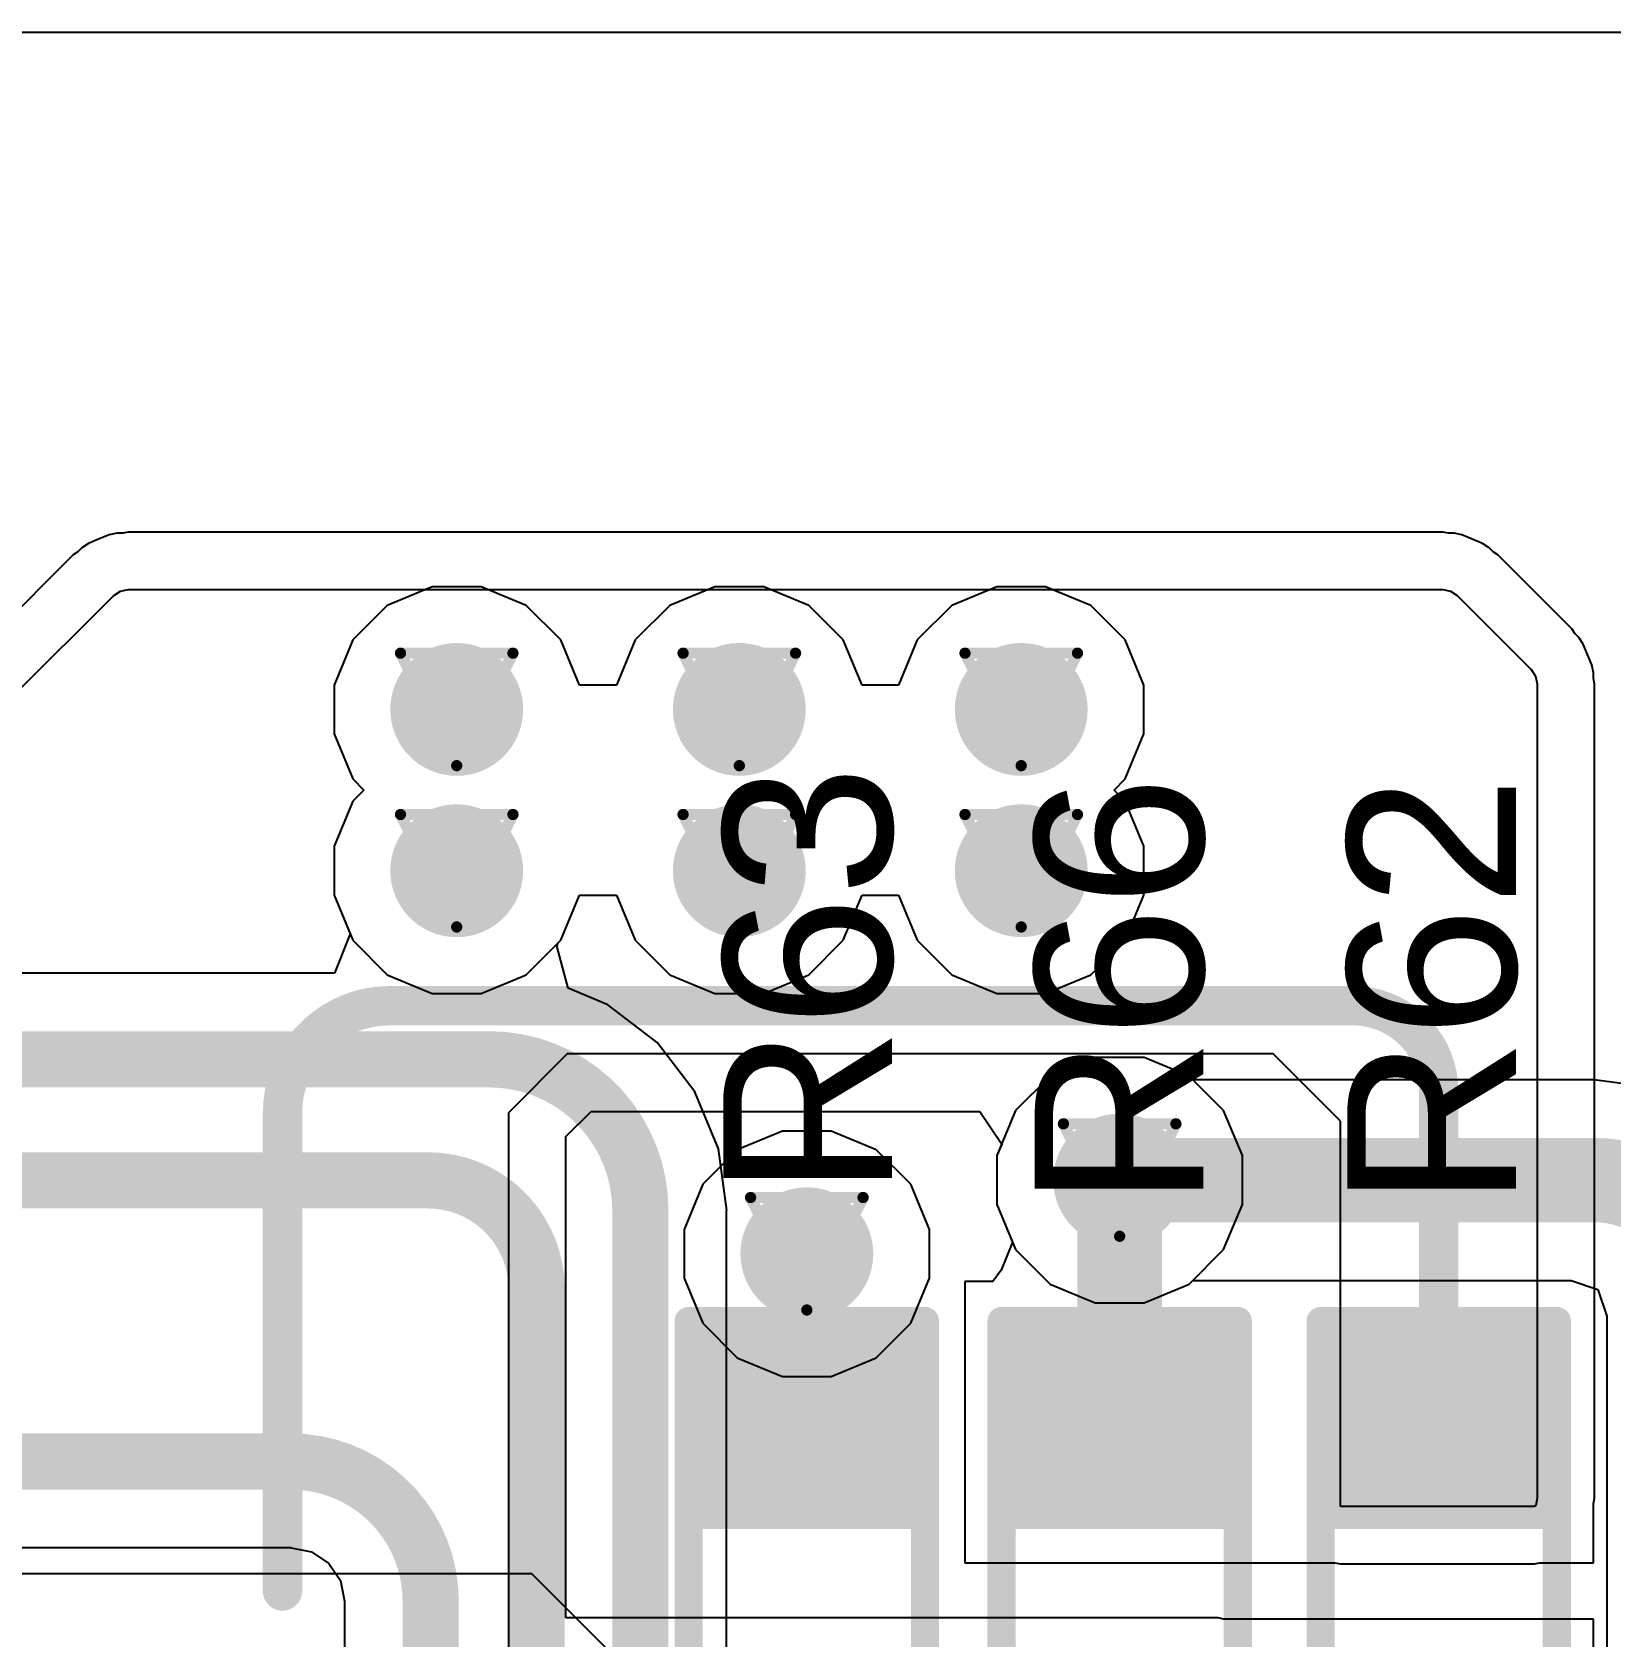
# Model space of a CAD drawing. Header units: inches. Extents: x 0 to 5359, y 0 to 5098.
# Drawn here: x 56.54 to 63.67, y 112.36 to 119.61 of the extents above; entities that cross this region are included whole.
import ezdxf

# ---------------------------------------------------------------- set-up
doc = ezdxf.new("R2010")
doc.units = ezdxf.units.IN
for name, color, linetype in [('Bottom Layer', 5, 'Continuous'), ('Drill Drawing', 1, 'Continuous'), ('Layer 1', 16, 'Continuous'), ('Layer 2', 76, 'Continuous'), ('Top Layer', 1, 'Continuous'), ('Top Overlay', 2, 'Continuous'), ('Top Paste', 8, 'Continuous'), ('Top Solder', 216, 'Continuous'), ('Via Holes', 16, 'Continuous')]:
    doc.layers.add(name, color=color, linetype=linetype)
doc.styles.add('Arial', font='', dxfattribs={"height": 0.2})
doc.styles.get('Arial').set_extended_font_data('Arial')

# ---------------------------------------------------------------- blocks, each defined once
blk = doc.blocks.new('R___0603_133')
at = {"layer": 'Top Layer'}
for points in [[(-0.381, 0.4445), (-0.381, -0.4445), (-1.143, -0.4445), (-1.143, 0.4445)], [(1.143, 0.4445), (1.143, -0.4445), (0.381, -0.4445), (0.381, 0.4445)]]:
    blk.add_hatch(color=1, dxfattribs=at).paths.add_polyline_path(points)
at = {"layer": 'Top Paste'}
for points in [[(-0.381, 0.4445), (-0.381, -0.4445), (-1.143, -0.4445), (-1.143, 0.4445)], [(1.143, 0.4445), (1.143, -0.4445), (0.381, -0.4445), (0.381, 0.4445)]]:
    blk.add_hatch(color=8, dxfattribs=at).paths.add_polyline_path(points)
at = {"layer": 'Top Solder'}
for points in [[(-0.2794, 0.5461), (-0.2794, -0.5461), (-1.2446, -0.5461), (-1.2446, 0.5461)], [(1.2446, 0.5461), (1.2446, -0.5461), (0.2794, -0.5461), (0.2794, 0.5461)]]:
    blk.add_hatch(color=216, dxfattribs=at).paths.add_polyline_path(points)
at = {"layer": 'Top Overlay'}
for points in [[(-1.2192, -0.5334, 0.127, 0.127, 0), (-1.2192, 0.5334, 0.127, 0.127, 0)], [(1.2192, 0.5334, 0.127, 0.127, 0), (-1.2192, 0.5334, 0.127, 0.127, 0)], [(1.2192, -0.5334, 0.127, 0.127, 0), (1.2192, 0.5334, 0.127, 0.127, 0)], [(1.2192, -0.5334, 0.127, 0.127, 0), (-1.2192, -0.5334, 0.127, 0.127, 0)]]:
    blk.add_lwpolyline(points, format="xyseb", dxfattribs=at)
for points in [[(-1.25095, 0.5334, 0.0635, 0.0635, 1), (-1.18745, 0.5334, 0.0635, 0.0635, 1)], [(-1.25095, 0.5334, 0.0635, 0.0635, 1), (-1.18745, 0.5334, 0.0635, 0.0635, 1)], [(1.18745, 0.5334, 0.0635, 0.0635, 1), (1.25095, 0.5334, 0.0635, 0.0635, 1)], [(1.18745, 0.5334, 0.0635, 0.0635, 1), (1.25095, 0.5334, 0.0635, 0.0635, 1)], [(-1.25095, -0.5334, 0.0635, 0.0635, 1), (-1.18745, -0.5334, 0.0635, 0.0635, 1)], [(-1.25095, -0.5334, 0.0635, 0.0635, 1), (-1.18745, -0.5334, 0.0635, 0.0635, 1)], [(1.18745, -0.5334, 0.0635, 0.0635, 1), (1.25095, -0.5334, 0.0635, 0.0635, 1)], [(1.18745, -0.5334, 0.0635, 0.0635, 1), (1.25095, -0.5334, 0.0635, 0.0635, 1)]]:
    blk.add_lwpolyline(points, format="xyseb", close=True, dxfattribs=at)
blk = doc.blocks.new('R___0603_136')
at = {"layer": 'Top Layer'}
for points in [[(-0.381, 0.4445), (-0.381, -0.4445), (-1.143, -0.4445), (-1.143, 0.4445)], [(1.143, 0.4445), (1.143, -0.4445), (0.381, -0.4445), (0.381, 0.4445)]]:
    blk.add_hatch(color=1, dxfattribs=at).paths.add_polyline_path(points)
at = {"layer": 'Top Paste'}
for points in [[(-0.381, 0.4445), (-0.381, -0.4445), (-1.143, -0.4445), (-1.143, 0.4445)], [(1.143, 0.4445), (1.143, -0.4445), (0.381, -0.4445), (0.381, 0.4445)]]:
    blk.add_hatch(color=8, dxfattribs=at).paths.add_polyline_path(points)
at = {"layer": 'Top Solder'}
for points in [[(-0.2794, 0.5461), (-0.2794, -0.5461), (-1.2446, -0.5461), (-1.2446, 0.5461)], [(1.2446, 0.5461), (1.2446, -0.5461), (0.2794, -0.5461), (0.2794, 0.5461)]]:
    blk.add_hatch(color=216, dxfattribs=at).paths.add_polyline_path(points)
at = {"layer": 'Top Overlay'}
for points in [[(-1.2192, -0.5334, 0.127, 0.127, 0), (-1.2192, 0.5334, 0.127, 0.127, 0)], [(1.2192, 0.5334, 0.127, 0.127, 0), (-1.2192, 0.5334, 0.127, 0.127, 0)], [(1.2192, -0.5334, 0.127, 0.127, 0), (1.2192, 0.5334, 0.127, 0.127, 0)], [(1.2192, -0.5334, 0.127, 0.127, 0), (-1.2192, -0.5334, 0.127, 0.127, 0)]]:
    blk.add_lwpolyline(points, format="xyseb", dxfattribs=at)
for points in [[(-1.25095, 0.5334, 0.0635, 0.0635, 1), (-1.18745, 0.5334, 0.0635, 0.0635, 1)], [(-1.25095, 0.5334, 0.0635, 0.0635, 1), (-1.18745, 0.5334, 0.0635, 0.0635, 1)], [(1.18745, 0.5334, 0.0635, 0.0635, 1), (1.25095, 0.5334, 0.0635, 0.0635, 1)], [(1.18745, 0.5334, 0.0635, 0.0635, 1), (1.25095, 0.5334, 0.0635, 0.0635, 1)], [(-1.25095, -0.5334, 0.0635, 0.0635, 1), (-1.18745, -0.5334, 0.0635, 0.0635, 1)], [(-1.25095, -0.5334, 0.0635, 0.0635, 1), (-1.18745, -0.5334, 0.0635, 0.0635, 1)], [(1.18745, -0.5334, 0.0635, 0.0635, 1), (1.25095, -0.5334, 0.0635, 0.0635, 1)], [(1.18745, -0.5334, 0.0635, 0.0635, 1), (1.25095, -0.5334, 0.0635, 0.0635, 1)]]:
    blk.add_lwpolyline(points, format="xyseb", close=True, dxfattribs=at)
blk = doc.blocks.new('R___0603_137')
at = {"layer": 'Top Layer'}
for points in [[(-0.381, 0.4445), (-0.381, -0.4445), (-1.143, -0.4445), (-1.143, 0.4445)], [(1.143, 0.4445), (1.143, -0.4445), (0.381, -0.4445), (0.381, 0.4445)]]:
    blk.add_hatch(color=1, dxfattribs=at).paths.add_polyline_path(points)
at = {"layer": 'Top Paste'}
for points in [[(-0.381, 0.4445), (-0.381, -0.4445), (-1.143, -0.4445), (-1.143, 0.4445)], [(1.143, 0.4445), (1.143, -0.4445), (0.381, -0.4445), (0.381, 0.4445)]]:
    blk.add_hatch(color=8, dxfattribs=at).paths.add_polyline_path(points)
at = {"layer": 'Top Solder'}
for points in [[(-0.2794, 0.5461), (-0.2794, -0.5461), (-1.2446, -0.5461), (-1.2446, 0.5461)], [(1.2446, 0.5461), (1.2446, -0.5461), (0.2794, -0.5461), (0.2794, 0.5461)]]:
    blk.add_hatch(color=216, dxfattribs=at).paths.add_polyline_path(points)
at = {"layer": 'Top Overlay'}
for points in [[(-1.2192, -0.5334, 0.127, 0.127, 0), (-1.2192, 0.5334, 0.127, 0.127, 0)], [(1.2192, 0.5334, 0.127, 0.127, 0), (-1.2192, 0.5334, 0.127, 0.127, 0)], [(1.2192, -0.5334, 0.127, 0.127, 0), (1.2192, 0.5334, 0.127, 0.127, 0)], [(1.2192, -0.5334, 0.127, 0.127, 0), (-1.2192, -0.5334, 0.127, 0.127, 0)]]:
    blk.add_lwpolyline(points, format="xyseb", dxfattribs=at)
for points in [[(-1.25095, 0.5334, 0.0635, 0.0635, 1), (-1.18745, 0.5334, 0.0635, 0.0635, 1)], [(-1.25095, 0.5334, 0.0635, 0.0635, 1), (-1.18745, 0.5334, 0.0635, 0.0635, 1)], [(1.18745, 0.5334, 0.0635, 0.0635, 1), (1.25095, 0.5334, 0.0635, 0.0635, 1)], [(1.18745, 0.5334, 0.0635, 0.0635, 1), (1.25095, 0.5334, 0.0635, 0.0635, 1)], [(-1.25095, -0.5334, 0.0635, 0.0635, 1), (-1.18745, -0.5334, 0.0635, 0.0635, 1)], [(-1.25095, -0.5334, 0.0635, 0.0635, 1), (-1.18745, -0.5334, 0.0635, 0.0635, 1)], [(1.18745, -0.5334, 0.0635, 0.0635, 1), (1.25095, -0.5334, 0.0635, 0.0635, 1)], [(1.18745, -0.5334, 0.0635, 0.0635, 1), (1.25095, -0.5334, 0.0635, 0.0635, 1)]]:
    blk.add_lwpolyline(points, format="xyseb", close=True, dxfattribs=at)

msp = doc.modelspace()

# ---------------------------------------------------------------- hatches: boundary and pattern name
at = {"layer": 'Bottom Layer'}
h = msp.add_hatch(color=5, dxfattribs=at)
edge = h.paths.add_edge_path()
edge.add_arc((58.4623, 116.5525), 0.3, 0, 360)
h = msp.add_hatch(color=5, dxfattribs=at)
edge = h.paths.add_edge_path()
edge.add_arc((59.7385, 116.5525), 0.3, 0, 360)
h = msp.add_hatch(color=5, dxfattribs=at)
edge = h.paths.add_edge_path()
edge.add_arc((61.0115, 116.5525), 0.3, 0, 360)
h = msp.add_hatch(color=5, dxfattribs=at)
edge = h.paths.add_edge_path()
edge.add_arc((58.4623, 115.824), 0.3, 0, 360)
h = msp.add_hatch(color=5, dxfattribs=at)
edge = h.paths.add_edge_path()
edge.add_arc((59.7385, 115.824), 0.3, 0, 360)
h = msp.add_hatch(color=5, dxfattribs=at)
edge = h.paths.add_edge_path()
edge.add_arc((61.0115, 115.824), 0.3, 0, 360)
h = msp.add_hatch(color=5, dxfattribs=at)
edge = h.paths.add_edge_path()
edge.add_arc((61.456, 114.427), 0.3, 0, 360)
h = msp.add_hatch(color=5, dxfattribs=at)
edge = h.paths.add_edge_path()
edge.add_arc((60.0433, 114.0941), 0.3, 0, 360)
at = {"layer": 'Layer 1'}
h = msp.add_hatch(color=16, dxfattribs=at)
edge = h.paths.add_edge_path()
edge.add_arc((58.4623, 116.5525), 0.3, 0, 360)
h = msp.add_hatch(color=16, dxfattribs=at)
edge = h.paths.add_edge_path()
edge.add_arc((59.7385, 116.5525), 0.3, 0, 360)
h = msp.add_hatch(color=16, dxfattribs=at)
edge = h.paths.add_edge_path()
edge.add_arc((61.0115, 116.5525), 0.3, 0, 360)
h = msp.add_hatch(color=16, dxfattribs=at)
edge = h.paths.add_edge_path()
edge.add_arc((58.4623, 115.824), 0.3, 0, 360)
h = msp.add_hatch(color=16, dxfattribs=at)
edge = h.paths.add_edge_path()
edge.add_arc((59.7385, 115.824), 0.3, 0, 360)
h = msp.add_hatch(color=16, dxfattribs=at)
edge = h.paths.add_edge_path()
edge.add_arc((61.0115, 115.824), 0.3, 0, 360)
h = msp.add_hatch(color=16, dxfattribs=at)
edge = h.paths.add_edge_path()
edge.add_arc((61.456, 114.427), 0.3, 0, 360)
h = msp.add_hatch(color=16, dxfattribs=at)
edge = h.paths.add_edge_path()
edge.add_arc((60.0433, 114.0941), 0.3, 0, 360)
at = {"layer": 'Layer 2'}
h = msp.add_hatch(color=76, dxfattribs=at)
edge = h.paths.add_edge_path()
edge.add_arc((58.4623, 116.5525), 0.3, 0, 360)
h = msp.add_hatch(color=76, dxfattribs=at)
edge = h.paths.add_edge_path()
edge.add_arc((59.7385, 116.5525), 0.3, 0, 360)
h = msp.add_hatch(color=76, dxfattribs=at)
edge = h.paths.add_edge_path()
edge.add_arc((61.0115, 116.5525), 0.3, 0, 360)
h = msp.add_hatch(color=76, dxfattribs=at)
edge = h.paths.add_edge_path()
edge.add_arc((58.4623, 115.824), 0.3, 0, 360)
h = msp.add_hatch(color=76, dxfattribs=at)
edge = h.paths.add_edge_path()
edge.add_arc((59.7385, 115.824), 0.3, 0, 360)
h = msp.add_hatch(color=76, dxfattribs=at)
edge = h.paths.add_edge_path()
edge.add_arc((61.0115, 115.824), 0.3, 0, 360)
h = msp.add_hatch(color=76, dxfattribs=at)
edge = h.paths.add_edge_path()
edge.add_arc((61.456, 114.427), 0.3, 0, 360)
h = msp.add_hatch(color=76, dxfattribs=at)
edge = h.paths.add_edge_path()
edge.add_arc((60.0433, 114.0941), 0.3, 0, 360)
at = {"layer": 'Top Layer'}
h = msp.add_hatch(color=1, dxfattribs=at)
edge = h.paths.add_edge_path()
edge.add_arc((58.4623, 116.5525), 0.3, 0, 360)
h = msp.add_hatch(color=1, dxfattribs=at)
edge = h.paths.add_edge_path()
edge.add_arc((59.7385, 116.5525), 0.3, 0, 360)
h = msp.add_hatch(color=1, dxfattribs=at)
edge = h.paths.add_edge_path()
edge.add_arc((61.0115, 116.5525), 0.3, 0, 360)
h = msp.add_hatch(color=1, dxfattribs=at)
edge = h.paths.add_edge_path()
edge.add_arc((58.4623, 115.824), 0.3, 0, 360)
h = msp.add_hatch(color=1, dxfattribs=at)
edge = h.paths.add_edge_path()
edge.add_arc((59.7385, 115.824), 0.3, 0, 360)
h = msp.add_hatch(color=1, dxfattribs=at)
edge = h.paths.add_edge_path()
edge.add_arc((61.0115, 115.824), 0.3, 0, 360)
h = msp.add_hatch(color=1, dxfattribs=at)
edge = h.paths.add_edge_path()
edge.add_arc((61.456, 114.427), 0.3, 0, 360)
h = msp.add_hatch(color=1, dxfattribs=at)
edge = h.paths.add_edge_path()
edge.add_arc((60.0433, 114.0941), 0.3, 0, 360)
at = {"layer": 'Via Holes'}
h = msp.add_hatch(color=7, dxfattribs=at)
edge = h.paths.add_edge_path()
edge.add_arc((58.4623, 116.5525), 0.15, 0, 360)
h = msp.add_hatch(color=7, dxfattribs=at)
edge = h.paths.add_edge_path()
edge.add_arc((59.7385, 116.5525), 0.15, 0, 360)
h = msp.add_hatch(color=7, dxfattribs=at)
edge = h.paths.add_edge_path()
edge.add_arc((61.0115, 116.5525), 0.15, 0, 360)
h = msp.add_hatch(color=7, dxfattribs=at)
edge = h.paths.add_edge_path()
edge.add_arc((58.4623, 115.824), 0.15, 0, 360)
h = msp.add_hatch(color=7, dxfattribs=at)
edge = h.paths.add_edge_path()
edge.add_arc((59.7385, 115.824), 0.15, 0, 360)
h = msp.add_hatch(color=7, dxfattribs=at)
edge = h.paths.add_edge_path()
edge.add_arc((61.0115, 115.824), 0.15, 0, 360)
h = msp.add_hatch(color=7, dxfattribs=at)
edge = h.paths.add_edge_path()
edge.add_arc((61.456, 114.427), 0.15, 0, 360)
h = msp.add_hatch(color=7, dxfattribs=at)
edge = h.paths.add_edge_path()
edge.add_arc((60.0433, 114.0941), 0.15, 0, 360)

# ---------------------------------------------------------------- linework, layer by layer
at = {"layer": 'Bottom Layer'}
for p, q in [((49.449, 119.6115), (105.8549, 119.6115)), ((58.3521, 117.1065), (58.1484, 117.0222)), ((58.5725, 117.1065), (58.3521, 117.1065)), ((58.7761, 117.0222), (58.5725, 117.1065)), ((59.6283, 117.1065), (59.4246, 117.0222)), ((59.8487, 117.1065), (59.6283, 117.1065)), ((60.0523, 117.0222), (59.8487, 117.1065)), ((60.9013, 117.1065), (60.6976, 117.0222)), ((61.1217, 117.1065), (60.9013, 117.1065)), ((61.3253, 117.0222), (61.1217, 117.1065)), ((58.1484, 117.0222), (57.9926, 116.8663)), ((58.9319, 116.8663), (58.7761, 117.0222)), ((59.4246, 117.0222), (59.2688, 116.8663)), ((60.2081, 116.8663), (60.0523, 117.0222)), ((60.6976, 117.0222), (60.5418, 116.8663)), ((61.4811, 116.8663), (61.3253, 117.0222)), ((57.9926, 116.8663), (57.9083, 116.6627)), ((59.0163, 116.6627), (58.9319, 116.8663)), ((59.2688, 116.8663), (59.1845, 116.6627)), ((60.2925, 116.6627), (60.2081, 116.8663)), ((60.5418, 116.8663), (60.4575, 116.6627)), ((61.5655, 116.6627), (61.4811, 116.8663)), ((57.9083, 116.6627), (57.9083, 116.4423)), ((59.1845, 116.6627), (59.0163, 116.6627)), ((60.4575, 116.6627), (60.2925, 116.6627)), ((61.5655, 116.4423), (61.5655, 116.6627)), ((57.9083, 116.4423), (57.9926, 116.2387)), ((61.4811, 116.2387), (61.5655, 116.4423)), ((57.9926, 116.2387), (58.043, 116.1883)), ((58.043, 116.1883), (57.9926, 116.1378)), ((61.4307, 116.1883), (61.4811, 116.2387)), ((61.4811, 116.1378), (61.4307, 116.1883)), ((57.9926, 116.1378), (57.9083, 115.9342)), ((61.5655, 115.9342), (61.4811, 116.1378)), ((57.9083, 115.9342), (57.9083, 115.7138)), ((61.5655, 115.7138), (61.5655, 115.9342)), ((57.9083, 115.7138), (57.9809, 115.5385)), ((58.9319, 115.5102), (59.0163, 115.7138)), ((59.0163, 115.7138), (59.1845, 115.7138)), ((59.1845, 115.7138), (59.2688, 115.5102)), ((60.2081, 115.5102), (60.2925, 115.7138)), ((60.2925, 115.7138), (60.4575, 115.7138)), ((60.4575, 115.7138), (60.5418, 115.5102)), ((61.4811, 115.5102), (61.5655, 115.7138)), ((57.9809, 115.5385), (57.9098, 115.3607)), ((58.9152, 115.4781), (58.9188, 115.497)), ((58.9661, 115.293), (58.9152, 115.4781)), ((58.9188, 115.497), (58.9319, 115.5102)), ((59.2688, 115.5102), (59.4246, 115.3543)), ((60.0523, 115.3543), (60.2081, 115.5102)), ((60.5418, 115.5102), (60.6976, 115.3543)), ((61.3253, 115.3543), (61.4811, 115.5102)), ((57.9098, 115.3607), (54.0345, 115.3607)), ((59.4246, 115.3543), (59.6283, 115.27)), ((59.8487, 115.27), (60.0523, 115.3543)), ((60.6976, 115.3543), (60.9013, 115.27)), ((61.1217, 115.27), (61.3253, 115.3543)), ((59.1454, 115.2187), (58.9661, 115.293)), ((59.6283, 115.27), (59.8487, 115.27)), ((60.9013, 115.27), (61.1217, 115.27)), ((59.3675, 115.0482), (59.1454, 115.2187)), ((59.538, 114.8261), (59.3675, 115.0482)), ((61.3458, 114.981), (61.1421, 114.8967)), ((61.5662, 114.981), (61.3458, 114.981)), ((61.7698, 114.8967), (61.5662, 114.981)), ((61.1421, 114.8967), (60.9863, 114.7408)), ((61.7862, 114.8802), (61.7698, 114.8967)), ((63.6016, 114.8802), (61.7862, 114.8802)), ((63.6089, 114.8788), (63.6016, 114.8802)), ((59.6452, 114.5673), (59.538, 114.8261)), ((63.8503, 114.847), (63.6089, 114.8788)), ((60.9863, 114.7408), (60.902, 114.5372)), ((59.6817, 114.2897), (59.6452, 114.5673)), ((60.902, 114.5372), (60.902, 114.3168)), ((60.902, 114.3168), (60.9863, 114.1132)), ((59.68, 85.7584), (59.68, 114.2897)), ((59.68, 114.2897), (59.6817, 114.2897)), ((60.9863, 114.1132), (61.1421, 113.9573)), ((61.1421, 113.9573), (61.3458, 113.873)), ((61.5662, 113.873), (61.7698, 113.9573)), ((61.7698, 113.9573), (61.7862, 113.9738)), ((61.7862, 113.9738), (63.4953, 113.9738)), ((63.4953, 113.9738), (63.6155, 113.9329)), ((61.3458, 113.873), (61.5662, 113.873)), ((63.6155, 113.9329), (63.6564, 113.8127)), ((63.6564, 113.8127), (63.6564, 106.1975)), ((52.7578, 112.7671), (57.7148, 112.7671)), ((57.7148, 112.7671), (57.7148, 112.7665)), ((57.7148, 112.7665), (57.807, 112.7481)), ((57.807, 112.7481), (57.8851, 112.6959)), ((57.8851, 112.6959), (57.9374, 112.6178)), ((57.9374, 112.6178), (57.9557, 112.5256)), ((57.9557, 112.5256), (57.9563, 112.5256)), ((57.9563, 112.5256), (57.9563, 86.5548))]:
    msp.add_line(p, q, dxfattribs=at)
for points in [[(54.0345, 114.9723, 0.254, 0.254, 0), (58.609, 114.9723, 0.254, 0.254, 0)], [(58.609, 114.9723, 0.254, 0.254, -0.414214), (59.2916, 114.2897, 0.254, 0.254, 0)], [(61.456, 114.427, 0.381, 0.381, 0), (63.6016, 114.427, 0.381, 0.381, 0)], [(63.6016, 114.427, 0.381, 0.381, -0.414214), (64.1096, 113.919, 0.381, 0.381, 0)], [(51.611, 114.4255, 0.254, 0.254, 0), (58.333, 114.4255, 0.254, 0.254, 0)], [(58.333, 114.4255, 0.254, 0.254, -0.414214), (58.8232, 113.9354, 0.254, 0.254, 0)], [(59.2916, 85.7584, 0.254, 0.254, 0), (59.2916, 114.2897, 0.254, 0.254, 0)], [(58.8232, 86.1589, 0.254, 0.254, 0), (58.8232, 113.9354, 0.254, 0.254, 0)], [(51.611, 113.1555, 0.254, 0.254, 0), (57.7148, 113.1555, 0.254, 0.254, 0)], [(57.7148, 113.1555, 0.254, 0.254, -0.414214), (58.3448, 112.5256, 0.254, 0.254, 0)], [(58.3448, 86.5548, 0.254, 0.254, 0), (58.3448, 112.5256, 0.254, 0.254, 0)]]:
    msp.add_lwpolyline(points, format="xyseb", dxfattribs=at)
for points in [[(58.5455, 114.9723, 0.127, 0.127, 1), (58.6725, 114.9723, 0.127, 0.127, 1)], [(58.5455, 114.9723, 0.127, 0.127, 1), (58.6725, 114.9723, 0.127, 0.127, 1)], [(61.3607, 114.427, 0.1905, 0.1905, 1), (61.5512, 114.427, 0.1905, 0.1905, 1)], [(63.5063, 114.427, 0.1905, 0.1905, 1), (63.6968, 114.427, 0.1905, 0.1905, 1)], [(63.5063, 114.427, 0.1905, 0.1905, 1), (63.6968, 114.427, 0.1905, 0.1905, 1)], [(58.2695, 114.4255, 0.127, 0.127, 1), (58.3965, 114.4255, 0.127, 0.127, 1)], [(58.2695, 114.4255, 0.127, 0.127, 1), (58.3965, 114.4255, 0.127, 0.127, 1)], [(59.2281, 114.2897, 0.127, 0.127, 1), (59.3551, 114.2897, 0.127, 0.127, 1)], [(59.2281, 114.2897, 0.127, 0.127, 1), (59.3551, 114.2897, 0.127, 0.127, 1)], [(58.7597, 113.9354, 0.127, 0.127, 1), (58.8867, 113.9354, 0.127, 0.127, 1)], [(58.7597, 113.9354, 0.127, 0.127, 1), (58.8867, 113.9354, 0.127, 0.127, 1)], [(57.6513, 113.1555, 0.127, 0.127, 1), (57.7783, 113.1555, 0.127, 0.127, 1)], [(57.6513, 113.1555, 0.127, 0.127, 1), (57.7783, 113.1555, 0.127, 0.127, 1)], [(58.2813, 112.5256, 0.127, 0.127, 1), (58.4083, 112.5256, 0.127, 0.127, 1)], [(58.2813, 112.5256, 0.127, 0.127, 1), (58.4083, 112.5256, 0.127, 0.127, 1)]]:
    msp.add_lwpolyline(points, format="xyseb", close=True, dxfattribs=at)
at = {"layer": 'Drill Drawing'}
for points in [[(58.2083, 116.8065, 0.0508, 0.0508, 0), (58.7163, 116.8065, 0.0508, 0.0508, 0)], [(58.2083, 116.8065, 0.0508, 0.0508, 0), (58.4623, 116.2985, 0.0508, 0.0508, 0)], [(58.4623, 116.2985, 0.0508, 0.0508, 0), (58.7163, 116.8065, 0.0508, 0.0508, 0)], [(59.4845, 116.8065, 0.0508, 0.0508, 0), (59.9925, 116.8065, 0.0508, 0.0508, 0)], [(59.4845, 116.8065, 0.0508, 0.0508, 0), (59.7385, 116.2985, 0.0508, 0.0508, 0)], [(59.7385, 116.2985, 0.0508, 0.0508, 0), (59.9925, 116.8065, 0.0508, 0.0508, 0)], [(60.7575, 116.8065, 0.0508, 0.0508, 0), (61.2655, 116.8065, 0.0508, 0.0508, 0)], [(60.7575, 116.8065, 0.0508, 0.0508, 0), (61.0115, 116.2985, 0.0508, 0.0508, 0)], [(61.0115, 116.2985, 0.0508, 0.0508, 0), (61.2655, 116.8065, 0.0508, 0.0508, 0)], [(58.2083, 116.078, 0.0508, 0.0508, 0), (58.7163, 116.078, 0.0508, 0.0508, 0)], [(58.2083, 116.078, 0.0508, 0.0508, 0), (58.4623, 115.57, 0.0508, 0.0508, 0)], [(58.4623, 115.57, 0.0508, 0.0508, 0), (58.7163, 116.078, 0.0508, 0.0508, 0)], [(59.4845, 116.078, 0.0508, 0.0508, 0), (59.9925, 116.078, 0.0508, 0.0508, 0)], [(59.4845, 116.078, 0.0508, 0.0508, 0), (59.7385, 115.57, 0.0508, 0.0508, 0)], [(59.7385, 115.57, 0.0508, 0.0508, 0), (59.9925, 116.078, 0.0508, 0.0508, 0)], [(60.7575, 116.078, 0.0508, 0.0508, 0), (61.2655, 116.078, 0.0508, 0.0508, 0)], [(60.7575, 116.078, 0.0508, 0.0508, 0), (61.0115, 115.57, 0.0508, 0.0508, 0)], [(61.0115, 115.57, 0.0508, 0.0508, 0), (61.2655, 116.078, 0.0508, 0.0508, 0)], [(61.202, 114.681, 0.0508, 0.0508, 0), (61.71, 114.681, 0.0508, 0.0508, 0)], [(61.202, 114.681, 0.0508, 0.0508, 0), (61.456, 114.173, 0.0508, 0.0508, 0)], [(61.456, 114.173, 0.0508, 0.0508, 0), (61.71, 114.681, 0.0508, 0.0508, 0)], [(59.7893, 114.3481, 0.0508, 0.0508, 0), (60.2973, 114.3481, 0.0508, 0.0508, 0)], [(59.7893, 114.3481, 0.0508, 0.0508, 0), (60.0433, 113.8401, 0.0508, 0.0508, 0)], [(60.0433, 113.8401, 0.0508, 0.0508, 0), (60.2973, 114.3481, 0.0508, 0.0508, 0)]]:
    msp.add_lwpolyline(points, format="xyseb", dxfattribs=at)
for points in [[(58.1956, 116.8065, 0.0254, 0.0254, 1), (58.221, 116.8065, 0.0254, 0.0254, 1)], [(58.1956, 116.8065, 0.0254, 0.0254, 1), (58.221, 116.8065, 0.0254, 0.0254, 1)], [(58.7036, 116.8065, 0.0254, 0.0254, 1), (58.729, 116.8065, 0.0254, 0.0254, 1)], [(58.7036, 116.8065, 0.0254, 0.0254, 1), (58.729, 116.8065, 0.0254, 0.0254, 1)], [(59.4718, 116.8065, 0.0254, 0.0254, 1), (59.4972, 116.8065, 0.0254, 0.0254, 1)], [(59.4718, 116.8065, 0.0254, 0.0254, 1), (59.4972, 116.8065, 0.0254, 0.0254, 1)], [(59.9798, 116.8065, 0.0254, 0.0254, 1), (60.0052, 116.8065, 0.0254, 0.0254, 1)], [(59.9798, 116.8065, 0.0254, 0.0254, 1), (60.0052, 116.8065, 0.0254, 0.0254, 1)], [(60.7448, 116.8065, 0.0254, 0.0254, 1), (60.7702, 116.8065, 0.0254, 0.0254, 1)], [(60.7448, 116.8065, 0.0254, 0.0254, 1), (60.7702, 116.8065, 0.0254, 0.0254, 1)], [(61.2528, 116.8065, 0.0254, 0.0254, 1), (61.2782, 116.8065, 0.0254, 0.0254, 1)], [(61.2528, 116.8065, 0.0254, 0.0254, 1), (61.2782, 116.8065, 0.0254, 0.0254, 1)], [(58.4496, 116.2985, 0.0254, 0.0254, 1), (58.475, 116.2985, 0.0254, 0.0254, 1)], [(58.4496, 116.2985, 0.0254, 0.0254, 1), (58.475, 116.2985, 0.0254, 0.0254, 1)], [(59.7258, 116.2985, 0.0254, 0.0254, 1), (59.7512, 116.2985, 0.0254, 0.0254, 1)], [(59.7258, 116.2985, 0.0254, 0.0254, 1), (59.7512, 116.2985, 0.0254, 0.0254, 1)], [(60.9988, 116.2985, 0.0254, 0.0254, 1), (61.0242, 116.2985, 0.0254, 0.0254, 1)], [(60.9988, 116.2985, 0.0254, 0.0254, 1), (61.0242, 116.2985, 0.0254, 0.0254, 1)], [(58.1956, 116.078, 0.0254, 0.0254, 1), (58.221, 116.078, 0.0254, 0.0254, 1)], [(58.1956, 116.078, 0.0254, 0.0254, 1), (58.221, 116.078, 0.0254, 0.0254, 1)], [(58.7036, 116.078, 0.0254, 0.0254, 1), (58.729, 116.078, 0.0254, 0.0254, 1)], [(58.7036, 116.078, 0.0254, 0.0254, 1), (58.729, 116.078, 0.0254, 0.0254, 1)], [(59.4718, 116.078, 0.0254, 0.0254, 1), (59.4972, 116.078, 0.0254, 0.0254, 1)], [(59.4718, 116.078, 0.0254, 0.0254, 1), (59.4972, 116.078, 0.0254, 0.0254, 1)], [(59.9798, 116.078, 0.0254, 0.0254, 1), (60.0052, 116.078, 0.0254, 0.0254, 1)], [(59.9798, 116.078, 0.0254, 0.0254, 1), (60.0052, 116.078, 0.0254, 0.0254, 1)], [(60.7448, 116.078, 0.0254, 0.0254, 1), (60.7702, 116.078, 0.0254, 0.0254, 1)], [(60.7448, 116.078, 0.0254, 0.0254, 1), (60.7702, 116.078, 0.0254, 0.0254, 1)], [(61.2528, 116.078, 0.0254, 0.0254, 1), (61.2782, 116.078, 0.0254, 0.0254, 1)], [(61.2528, 116.078, 0.0254, 0.0254, 1), (61.2782, 116.078, 0.0254, 0.0254, 1)], [(58.4496, 115.57, 0.0254, 0.0254, 1), (58.475, 115.57, 0.0254, 0.0254, 1)], [(58.4496, 115.57, 0.0254, 0.0254, 1), (58.475, 115.57, 0.0254, 0.0254, 1)], [(59.7258, 115.57, 0.0254, 0.0254, 1), (59.7512, 115.57, 0.0254, 0.0254, 1)], [(59.7258, 115.57, 0.0254, 0.0254, 1), (59.7512, 115.57, 0.0254, 0.0254, 1)], [(60.9988, 115.57, 0.0254, 0.0254, 1), (61.0242, 115.57, 0.0254, 0.0254, 1)], [(60.9988, 115.57, 0.0254, 0.0254, 1), (61.0242, 115.57, 0.0254, 0.0254, 1)], [(61.1893, 114.681, 0.0254, 0.0254, 1), (61.2147, 114.681, 0.0254, 0.0254, 1)], [(61.1893, 114.681, 0.0254, 0.0254, 1), (61.2147, 114.681, 0.0254, 0.0254, 1)], [(61.6973, 114.681, 0.0254, 0.0254, 1), (61.7227, 114.681, 0.0254, 0.0254, 1)], [(61.6973, 114.681, 0.0254, 0.0254, 1), (61.7227, 114.681, 0.0254, 0.0254, 1)], [(59.7766, 114.3481, 0.0254, 0.0254, 1), (59.802, 114.3481, 0.0254, 0.0254, 1)], [(59.7766, 114.3481, 0.0254, 0.0254, 1), (59.802, 114.3481, 0.0254, 0.0254, 1)], [(60.2846, 114.3481, 0.0254, 0.0254, 1), (60.31, 114.3481, 0.0254, 0.0254, 1)], [(60.2846, 114.3481, 0.0254, 0.0254, 1), (60.31, 114.3481, 0.0254, 0.0254, 1)], [(61.4433, 114.173, 0.0254, 0.0254, 1), (61.4687, 114.173, 0.0254, 0.0254, 1)], [(61.4433, 114.173, 0.0254, 0.0254, 1), (61.4687, 114.173, 0.0254, 0.0254, 1)], [(60.0306, 113.8401, 0.0254, 0.0254, 1), (60.056, 113.8401, 0.0254, 0.0254, 1)], [(60.0306, 113.8401, 0.0254, 0.0254, 1), (60.056, 113.8401, 0.0254, 0.0254, 1)]]:
    msp.add_lwpolyline(points, format="xyseb", close=True, dxfattribs=at)
at = {"layer": 'Layer 1'}
for p, q in [((4.1451, 119.6115), (105.8549, 119.6115)), ((58.3521, 117.1065), (58.1484, 117.0222)), ((58.5725, 117.1065), (58.3521, 117.1065)), ((58.7761, 117.0222), (58.5725, 117.1065)), ((59.6283, 117.1065), (59.4246, 117.0222)), ((59.8487, 117.1065), (59.6283, 117.1065)), ((60.0523, 117.0222), (59.8487, 117.1065)), ((60.9013, 117.1065), (60.6976, 117.0222)), ((61.1217, 117.1065), (60.9013, 117.1065)), ((61.3253, 117.0222), (61.1217, 117.1065)), ((58.1484, 117.0222), (57.9926, 116.8663)), ((58.9319, 116.8663), (58.7761, 117.0222)), ((59.4246, 117.0222), (59.2688, 116.8663)), ((60.2081, 116.8663), (60.0523, 117.0222)), ((60.6976, 117.0222), (60.5418, 116.8663)), ((61.4811, 116.8663), (61.3253, 117.0222)), ((57.9926, 116.8663), (57.9083, 116.6627)), ((59.0163, 116.6627), (58.9319, 116.8663)), ((59.2688, 116.8663), (59.1845, 116.6627)), ((60.2925, 116.6627), (60.2081, 116.8663)), ((60.5418, 116.8663), (60.4575, 116.6627)), ((61.5655, 116.6627), (61.4811, 116.8663)), ((57.9083, 116.6627), (57.9083, 116.4423)), ((59.1845, 116.6627), (59.0163, 116.6627)), ((60.4575, 116.6627), (60.2925, 116.6627)), ((61.5655, 116.4423), (61.5655, 116.6627)), ((57.9083, 116.4423), (57.9926, 116.2387)), ((61.4811, 116.2387), (61.5655, 116.4423)), ((57.9926, 116.2387), (58.043, 116.1883)), ((58.043, 116.1883), (57.9926, 116.1378)), ((61.4307, 116.1883), (61.4811, 116.2387)), ((61.4811, 116.1378), (61.4307, 116.1883)), ((57.9926, 116.1378), (57.9083, 115.9342)), ((61.5655, 115.9342), (61.4811, 116.1378)), ((57.9083, 115.9342), (57.9083, 115.7138)), ((61.5655, 115.7138), (61.5655, 115.9342)), ((57.9083, 115.7138), (57.9926, 115.5102)), ((58.9319, 115.5102), (59.0163, 115.7138)), ((59.0163, 115.7138), (59.1845, 115.7138)), ((59.1845, 115.7138), (59.2688, 115.5102)), ((60.2081, 115.5102), (60.2925, 115.7138)), ((60.2925, 115.7138), (60.4575, 115.7138)), ((60.4575, 115.7138), (60.5418, 115.5102)), ((61.4811, 115.5102), (61.5655, 115.7138)), ((57.9926, 115.5102), (58.1484, 115.3543)), ((58.7761, 115.3543), (58.9319, 115.5102)), ((59.2688, 115.5102), (59.4246, 115.3543)), ((60.0523, 115.3543), (60.2081, 115.5102)), ((60.5418, 115.5102), (60.6976, 115.3543)), ((61.3253, 115.3543), (61.4811, 115.5102)), ((58.1484, 115.3543), (58.3521, 115.27)), ((58.5725, 115.27), (58.7761, 115.3543)), ((59.4246, 115.3543), (59.6283, 115.27)), ((59.8487, 115.27), (60.0523, 115.3543)), ((60.6976, 115.3543), (60.9013, 115.27)), ((61.1217, 115.27), (61.3253, 115.3543)), ((58.3521, 115.27), (58.5725, 115.27)), ((59.6283, 115.27), (59.8487, 115.27)), ((60.9013, 115.27), (61.1217, 115.27)), ((61.3458, 114.981), (61.1421, 114.8967)), ((61.5662, 114.981), (61.3458, 114.981)), ((61.7698, 114.8967), (61.5662, 114.981)), ((61.1421, 114.8967), (60.9863, 114.7408)), ((61.9256, 114.7408), (61.7698, 114.8967)), ((60.9863, 114.7408), (60.902, 114.5372)), ((62.01, 114.5372), (61.9256, 114.7408)), ((60.902, 114.5372), (60.902, 114.3168)), ((62.01, 114.3168), (62.01, 114.5372)), ((60.902, 114.3168), (60.9863, 114.1132)), ((61.9256, 114.1132), (62.01, 114.3168)), ((60.9863, 114.1132), (61.1421, 113.9573)), ((61.7698, 113.9573), (61.9256, 114.1132)), ((61.1421, 113.9573), (61.3458, 113.873)), ((61.5662, 113.873), (61.7698, 113.9573)), ((61.3458, 113.873), (61.5662, 113.873))]:
    msp.add_line(p, q, dxfattribs=at)
at = {"layer": 'Layer 2'}
for p, q in [((4.1451, 119.6115), (70.4803, 119.6115)), ((61.3458, 114.981), (61.1421, 114.8967)), ((61.5662, 114.981), (61.3458, 114.981)), ((61.7698, 114.8967), (61.5662, 114.981)), ((61.1421, 114.8967), (60.9863, 114.7408)), ((61.9256, 114.7408), (61.7698, 114.8967)), ((60.9863, 114.7408), (60.902, 114.5372)), ((62.01, 114.5372), (61.9256, 114.7408)), ((59.9331, 114.6481), (59.7294, 114.5638)), ((60.1535, 114.6481), (59.9331, 114.6481)), ((60.3571, 114.5638), (60.1535, 114.6481)), ((59.7294, 114.5638), (59.5736, 114.4079)), ((60.5129, 114.4079), (60.3571, 114.5638)), ((60.902, 114.5372), (60.902, 114.3168)), ((62.01, 114.3168), (62.01, 114.5372)), ((59.5736, 114.4079), (59.4893, 114.2043)), ((60.5973, 114.2043), (60.5129, 114.4079)), ((60.902, 114.3168), (60.9863, 114.1132)), ((61.9256, 114.1132), (62.01, 114.3168)), ((59.4893, 114.2043), (59.4893, 113.9839)), ((60.5973, 113.9839), (60.5973, 114.2043)), ((60.9863, 114.1132), (61.1421, 113.9573)), ((61.7698, 113.9573), (61.9256, 114.1132)), ((59.4893, 113.9839), (59.5736, 113.7803)), ((60.5129, 113.7803), (60.5973, 113.9839)), ((61.1421, 113.9573), (61.3458, 113.873)), ((61.5662, 113.873), (61.7698, 113.9573)), ((61.3458, 113.873), (61.5662, 113.873)), ((59.5736, 113.7803), (59.7294, 113.6245)), ((60.3571, 113.6245), (60.5129, 113.7803)), ((59.7294, 113.6245), (59.9331, 113.5401)), ((60.1535, 113.5401), (60.3571, 113.6245)), ((59.9331, 113.5401), (60.1535, 113.5401)), ((58.801, 112.649), (9.789, 112.649)), ((60.198, 111.252), (58.801, 112.649))]:
    msp.add_line(p, q, dxfattribs=at)
at = {"layer": 'Top Layer'}
for p, q in [((48.2778, 119.6115), (105.8549, 119.6115)), ((56.9284, 117.348), (56.893, 117.341)), ((56.9539, 117.348), (56.9284, 117.348)), ((56.9789, 117.353), (56.9539, 117.348)), ((62.9152, 117.353), (56.9789, 117.353)), ((62.9403, 117.348), (62.9152, 117.353)), ((62.9658, 117.348), (62.9403, 117.348)), ((63.0011, 117.341), (62.9658, 117.348)), ((56.7697, 117.2823), (56.7516, 117.2642)), ((56.7996, 117.3023), (56.7697, 117.2823)), ((56.7997, 117.3023), (56.7996, 117.3023)), ((56.845, 117.3211), (56.7997, 117.3023)), ((56.893, 117.341), (56.845, 117.3211)), ((56.893, 117.341), (56.893, 117.341)), ((63.0945, 117.3023), (63.0011, 117.341)), ((63.1244, 117.2823), (63.0945, 117.3023)), ((63.1425, 117.2642), (63.1244, 117.2823)), ((56.7304, 117.2501), (56.2799, 116.7995)), ((56.7516, 117.2642), (56.7304, 117.2501)), ((63.1637, 117.2501), (63.1425, 117.2642)), ((63.4976, 116.9162), (63.1637, 117.2501)), ((56.463, 116.6164), (56.9136, 117.0669)), ((56.9136, 117.0669), (56.9435, 117.087)), ((56.9435, 117.087), (56.9789, 117.094)), ((56.9789, 117.094), (62.9152, 117.094)), ((62.9152, 117.094), (62.9506, 117.087)), ((62.9506, 117.087), (62.9806, 117.0669)), ((62.9806, 117.0669), (63.3144, 116.7331)), ((63.5117, 116.895), (63.4976, 116.9162)), ((63.5298, 116.8769), (63.5117, 116.895)), ((63.5498, 116.847), (63.5298, 116.8769)), ((63.5885, 116.7536), (63.5498, 116.847)), ((63.3144, 116.7331), (63.3345, 116.7031)), ((63.3345, 116.7031), (63.3415, 116.6677)), ((63.5955, 116.7183), (63.5885, 116.7536)), ((63.5955, 116.6928), (63.5955, 116.7183)), ((63.6005, 116.6677), (63.5955, 116.6928)), ((63.3415, 116.6677), (63.3415, 112.9905)), ((63.6005, 112.9905), (63.6005, 116.6677)), ((58.9618, 114.9963), (58.6959, 114.7303)), ((62.1487, 114.9963), (58.9618, 114.9963)), ((62.4525, 114.6925), (62.1487, 114.9963)), ((58.9549, 114.6231), (59.0691, 114.7373)), ((59.0691, 114.7373), (60.8248, 114.7373)), ((60.8248, 114.7373), (60.9236, 114.5895)), ((58.6959, 114.7303), (58.6959, 112.2064)), ((62.4525, 112.9522), (62.4525, 114.6925)), ((58.9549, 112.4493), (58.9549, 114.6231)), ((60.9236, 114.5895), (60.902, 114.5372)), ((60.902, 114.5372), (60.902, 114.3168)), ((60.902, 114.3168), (60.9727, 114.1461)), ((60.9727, 114.1461), (60.9205, 114.0205)), ((60.9205, 114.0205), (60.8835, 113.9683)), ((60.8835, 113.9683), (60.7575, 113.9683)), ((60.7575, 113.9683), (60.7575, 112.6983)), ((63.3281, 112.9522), (62.4525, 112.9522)), ((63.3348, 112.9567), (63.3281, 112.9522)), ((63.3415, 112.9905), (63.3348, 112.9567)), ((63.5955, 112.9655), (63.6005, 112.9905)), ((63.5955, 112.6982), (63.5955, 112.9655)), ((60.7575, 112.6983), (62.1545, 112.6983)), ((62.1545, 112.6983), (62.1545, 112.6983)), ((62.1545, 112.6983), (62.1985, 112.6982)), ((62.1985, 112.6982), (62.1985, 112.6982)), ((62.1985, 112.6982), (62.4275, 112.6982)), ((62.4275, 112.6982), (62.4525, 112.6932)), ((62.4525, 112.6932), (63.3281, 112.6932)), ((63.3281, 112.6932), (63.3531, 112.6982)), ((63.3531, 112.6982), (63.5955, 112.6982)), ((61.9005, 112.4493), (58.9549, 112.4493)), ((61.9255, 112.4443), (61.9005, 112.4493)), ((62.1545, 112.4443), (61.9255, 112.4443)), ((62.1985, 112.4442), (62.1545, 112.4443)), ((62.1545, 112.4443), (62.1545, 112.4443)), ((63.5955, 112.4442), (62.1985, 112.4442)), ((62.1985, 112.4442), (62.1985, 112.4442)), ((63.5955, 111.1742), (63.5955, 112.4442))]:
    msp.add_line(p, q, dxfattribs=at)
for points in [[(57.6757, 114.7303, 0.1778, 0.1778, -0.414214), (58.1597, 115.2144, 0.1778, 0.1778, 0)], [(58.1597, 115.2144, 0.1778, 0.1778, 0), (62.5094, 115.2144, 0.1778, 0.1778, 0)], [(62.5094, 115.2144, 0.1778, 0.1778, -0.414214), (62.897, 114.8268, 0.1778, 0.1778, 0)], [(62.897, 113.3332, 0.1778, 0.1778, 0), (62.897, 114.8268, 0.1778, 0.1778, 0)], [(57.6757, 112.5712, 0.1778, 0.1778, 0), (57.6757, 114.7303, 0.1778, 0.1778, 0)], [(61.456, 113.3333, 0.381, 0.381, 0), (61.456, 114.427, 0.381, 0.381, 0)]]:
    msp.add_lwpolyline(points, format="xyseb", dxfattribs=at)
for points in [[(58.1153, 115.2144, 0.0889, 0.0889, 1), (58.2042, 115.2144, 0.0889, 0.0889, 1)], [(58.1153, 115.2144, 0.0889, 0.0889, 1), (58.2042, 115.2144, 0.0889, 0.0889, 1)], [(62.4649, 115.2144, 0.0889, 0.0889, 1), (62.5538, 115.2144, 0.0889, 0.0889, 1)], [(62.4649, 115.2144, 0.0889, 0.0889, 1), (62.5538, 115.2144, 0.0889, 0.0889, 1)], [(62.8525, 114.8268, 0.0889, 0.0889, 1), (62.9414, 114.8268, 0.0889, 0.0889, 1)], [(62.8525, 114.8268, 0.0889, 0.0889, 1), (62.9414, 114.8268, 0.0889, 0.0889, 1)], [(57.6312, 114.7303, 0.0889, 0.0889, 1), (57.7201, 114.7303, 0.0889, 0.0889, 1)], [(57.6312, 114.7303, 0.0889, 0.0889, 1), (57.7201, 114.7303, 0.0889, 0.0889, 1)], [(61.3607, 114.427, 0.1905, 0.1905, 1), (61.5512, 114.427, 0.1905, 0.1905, 1)], [(61.3607, 113.3333, 0.1905, 0.1905, 1), (61.5512, 113.3333, 0.1905, 0.1905, 1)], [(62.8525, 113.3332, 0.0889, 0.0889, 1), (62.9414, 113.3332, 0.0889, 0.0889, 1)], [(57.6312, 112.5712, 0.0889, 0.0889, 1), (57.7201, 112.5712, 0.0889, 0.0889, 1)]]:
    msp.add_lwpolyline(points, format="xyseb", close=True, dxfattribs=at)

# ---------------------------------------------------------------- block references
at = {"rotation": 270}
for name, p in [('R___0603_136', (60.0433, 112.5712)), ('R___0603_133', (61.456, 112.5713)), ('R___0603_137', (62.897, 112.5712))]:
    msp.add_blockref(name, p, dxfattribs=at)

# ---------------------------------------------------------------- texts
at = {"layer": 'Top Overlay', "style": 'Arial'}
for s, p in [('R63', (60.4277, 114.3486)), ('R66', (61.8345, 114.3005)), ('R62', (63.2459, 114.3003))]:
    msp.add_text(s, height=0.762, rotation=90, dxfattribs=at).set_placement(p)

doc.saveas('drawing.dxf')
